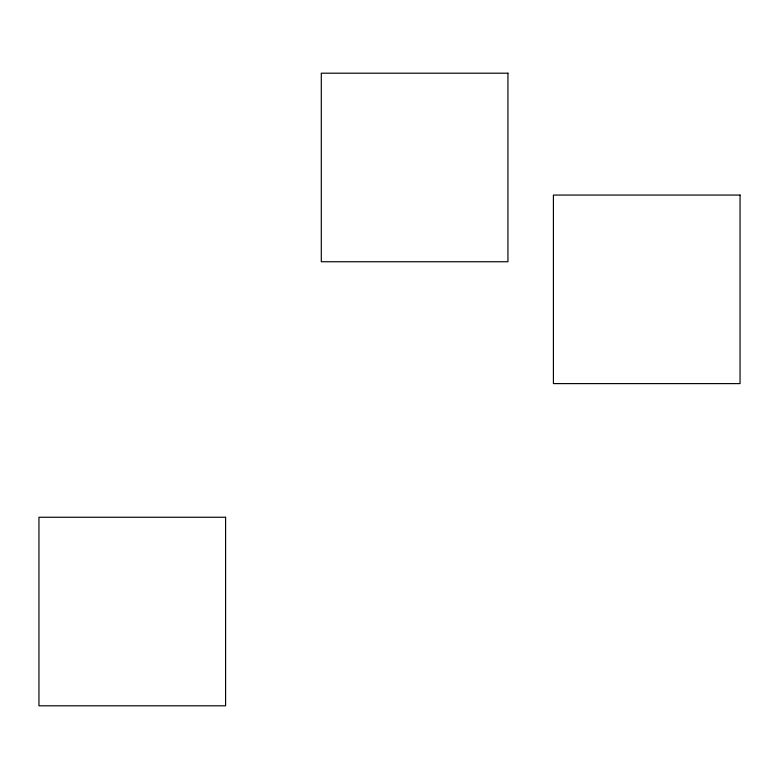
<?xml version="1.0" encoding="UTF-8"?>
<svg xmlns="http://www.w3.org/2000/svg" width="779" height="779" viewBox="0 0 779 779"><rect width="100%" height="100%" fill="white"/><g stroke="black" fill="none" stroke-linecap="round" stroke-linejoin="round"><path stroke-width="1.17" d="M507.937 73.197L321.299 73.197L321.299 261.744L507.937 261.744L507.937 73.197M740.05 195.062L553.411 195.062L553.411 383.609L740.05 383.609L740.05 195.062M225.589 517.256L38.95 517.256L38.95 705.803L225.589 705.803L225.589 517.256"/></g></svg>
